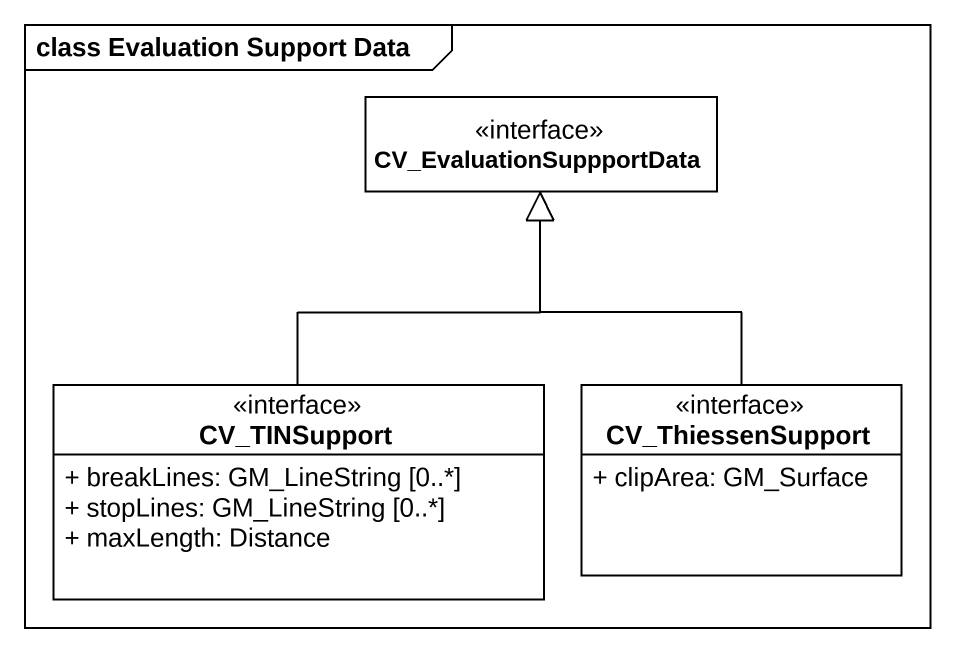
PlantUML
@startuml
mainframe class Evaluation Support Data
hide circle
hide empty members
skinparam classAttributeIconSize 0
class CV_EvaluationSuppportData <<interface>>
class CV_TINSupport <<interface>> {
  + breakLines: GM_LineString [0..*]
  + stopLines: GM_LineString [0..*]
  + maxLength: Distance
}
class CV_ThiessenSupport <<interface>> {
  + clipArea: GM_Surface
}
CV_TINSupport -up-|> CV_EvaluationSuppportData
CV_ThiessenSupport -up-|> CV_EvaluationSuppportData
@enduml
